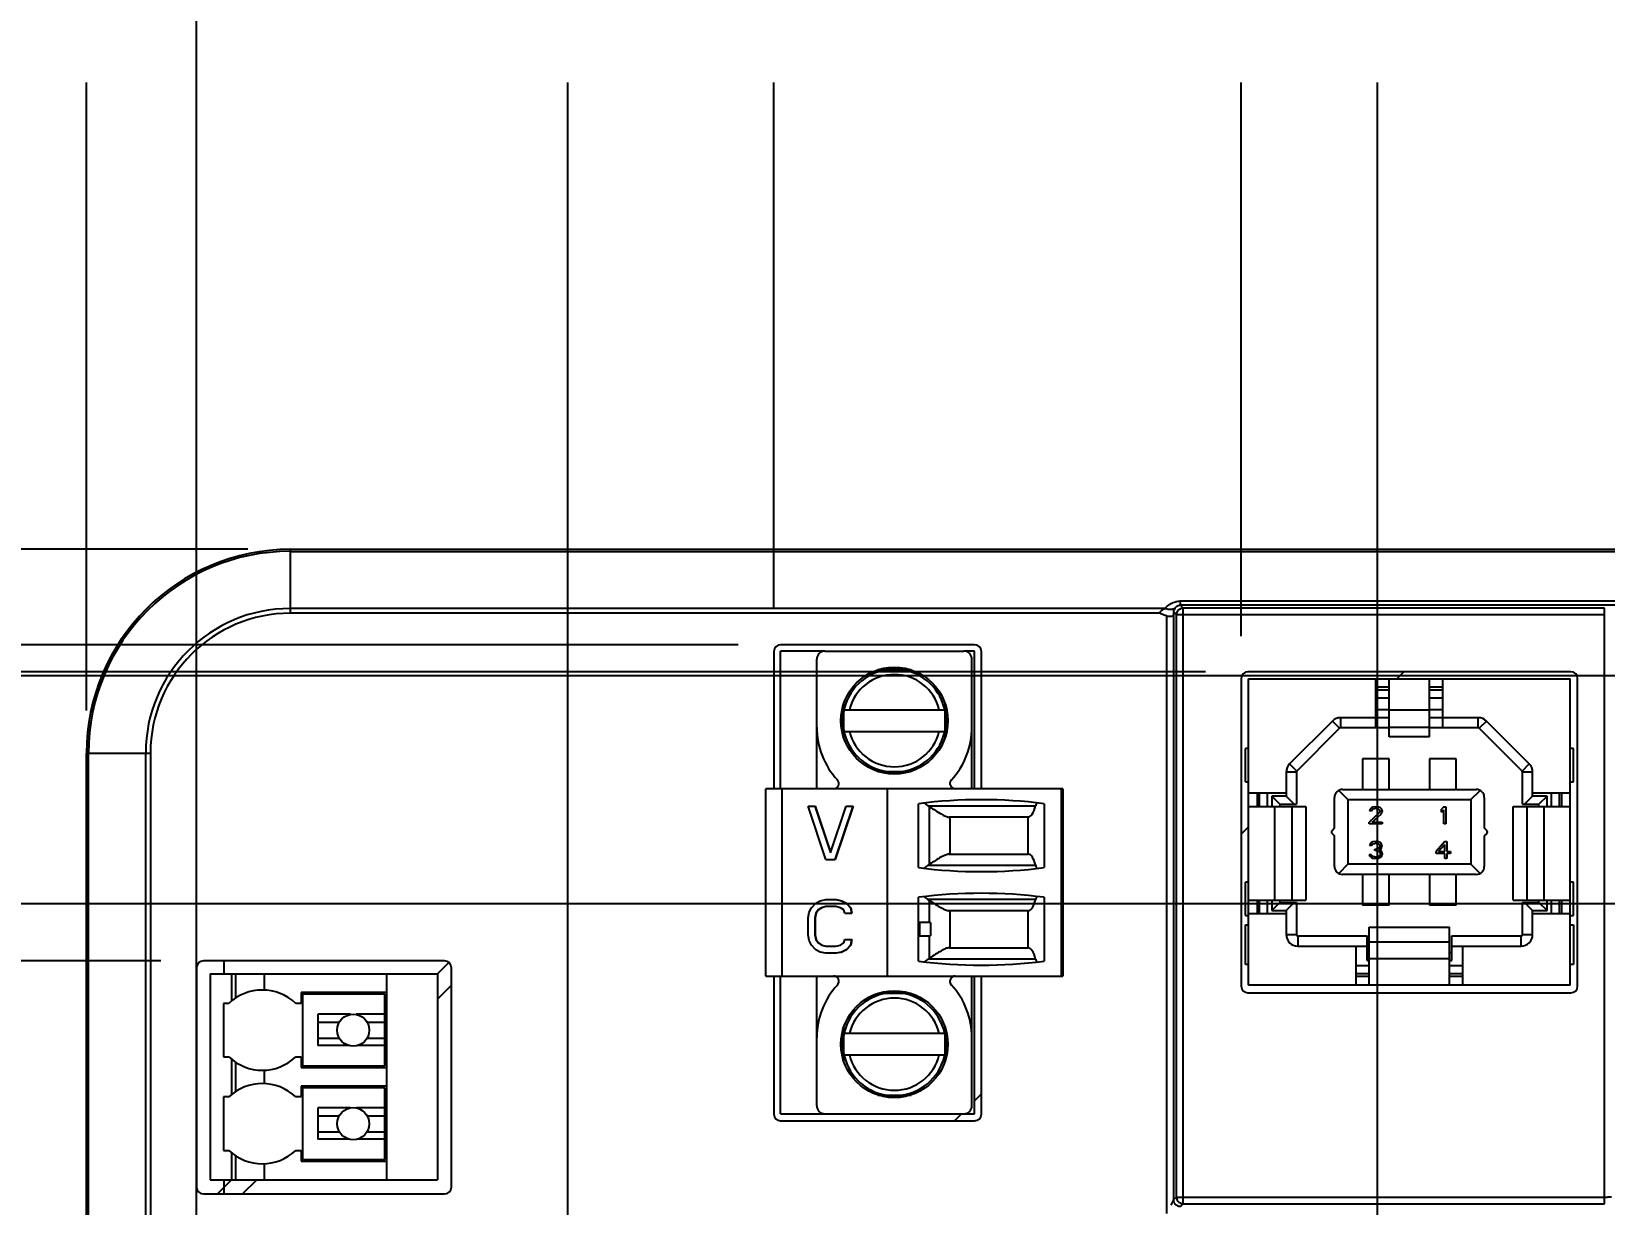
# Model space of a CAD drawing. Header units: inches. Extents: x 0 to 34, y 0 to 22.
# Drawn here: x 6.901 to 9.216, y 15.756 to 17.483 of the extents above; entities that cross this region are included whole.
import ezdxf

# ---------------------------------------------------------------- set-up
doc = ezdxf.new("R2010")
doc.units = ezdxf.units.IN
doc.header["$LTSCALE"] = 1.87
doc.header["$MEASUREMENT"] = 0
doc.layers.get('0').update_dxf_attribs({"linetype": 'CONTINUOUS'})
for name, color, linetype in [('02___PRT_ALL_AXES', 7, 'CONTINUOUS'), ('COSMETIC', 7, 'CONTINUOUS'), ('DIMENSIONS', 7, 'CONTINUOUS')]:
    doc.layers.add(name, color=color, linetype=linetype)
doc.styles.get("Standard").update_dxf_attribs({"font": 'txt', "width": 0.8})
doc.dimstyles.new('DIMSTYLE_2', dxfattribs={"dimtxt": 0.125, "dimasz": 0.18, "dimexe": 0.18, "dimexo": 0.0625, "dimgap": 0.09, "dimtad": 0, "dimtih": 1, "dimtoh": 1, "dimdec": 3, "dimzin": 4, "dimdsep": 46, "dimtxsty": 'STANDARD', "dimblk": '_FILLED', "dimblk1": '_FILLED', "dimblk2": '_FILLED', "dimcen": 0.09, "dimadec": 0, "dimazin": 0, "dimtp": 0.001, "dimtm": 0.001, "dimtfac": 1, "dimtdec": 3, "dimtofl": 0, "dimtmove": 0, "dimatfit": 3, "dimldrblk": '_FILLED', "dimfxl": 1, "dimtolj": 1, "dimtzin": 4, "dimarcsym": 0})

# ---------------------------------------------------------------- blocks, each defined once
blk = doc.blocks.new('*D9')
at = {"layer": 'DIMENSIONS', "color": 2, "linetype": 'CONTINUOUS'}
for p, q in [((6.7278, 16.1147), (6.4725, 15.8043)), ((7.0912, 16.1147), (6.7278, 16.1147)), ((6.4725, 15.8043), (6.2876, 15.8043))]:
    blk.add_line(p, q, dxfattribs=at)
blk = doc.blocks.new('_FILLED')
at = {"color": 0, "linetype": 'BYBLOCK'}
blk.add_solid([(0, 0), (-1, 0.174), (-1, -0.174)], dxfattribs=at)
blk = doc.blocks.new('*D10')
at = {"layer": 'DIMENSIONS', "color": 2, "linetype": 'CONTINUOUS'}
blk.add_line((7.2191, 16.7207), (6.2876, 16.7207), dxfattribs=at)
blk = doc.blocks.new('*D11')
at = {"layer": 'DIMENSIONS', "color": 2, "linetype": 'CONTINUOUS'}
blk.add_line((7.0912, 15.619), (6.2876, 15.619), dxfattribs=at)
blk = doc.blocks.new('*D12')
at = {"layer": 'DIMENSIONS', "color": 2, "linetype": 'CONTINUOUS'}
blk.add_line((7.0912, 15.17), (6.2876, 15.17), dxfattribs=at)
blk = doc.blocks.new('*D13')
at = {"layer": 'DIMENSIONS', "color": 2, "linetype": 'CONTINUOUS'}
blk.add_line((7.0912, 14.722), (6.2876, 14.722), dxfattribs=at)
blk = doc.blocks.new('*D14')
at = {"layer": 'DIMENSIONS', "color": 2, "linetype": 'CONTINUOUS'}
blk.add_line((7.6277, 11.4844), (6.2876, 11.4844), dxfattribs=at)
blk = doc.blocks.new('*D15')
at = {"layer": 'DIMENSIONS', "color": 2, "linetype": 'CONTINUOUS'}
blk.add_line((11.1829, 11.5852), (13.4526, 11.5852), dxfattribs=at)
blk = doc.blocks.new('*D16')
at = {"layer": 'DIMENSIONS', "color": 2, "linetype": 'CONTINUOUS'}
blk.add_line((8.7861, 12.9552), (6.2876, 12.9552), dxfattribs=at)
blk = doc.blocks.new('*D18')
at = {"layer": 'DIMENSIONS', "color": 2, "linetype": 'CONTINUOUS'}
blk.add_line((7.9407, 16.5803), (6.2876, 16.5803), dxfattribs=at)
blk = doc.blocks.new('*D19')
at = {"layer": 'DIMENSIONS', "color": 2, "linetype": 'CONTINUOUS'}
for p, q in [((6.7219, 16.5405), (6.4725, 16.4388)), ((8.6285, 16.5405), (6.7219, 16.5405)), ((6.4725, 16.4388), (6.2876, 16.4388))]:
    blk.add_line(p, q, dxfattribs=at)
blk = doc.blocks.new('*D20')
at = {"layer": 'DIMENSIONS', "color": 2, "linetype": 'CONTINUOUS'}
for p, q in [((6.7249, 16.5346), (6.4681, 16.2617)), ((9.6121, 16.5346), (6.7249, 16.5346)), ((6.4681, 16.2617), (6.2876, 16.2617))]:
    blk.add_line(p, q, dxfattribs=at)
blk = doc.blocks.new('*D21')
at = {"layer": 'DIMENSIONS', "color": 2, "linetype": 'CONTINUOUS'}
for p, q in [((6.7249, 16.199), (6.4711, 16.0109)), ((9.6121, 16.199), (6.7249, 16.199)), ((6.4711, 16.0109), (6.2876, 16.0109))]:
    blk.add_line(p, q, dxfattribs=at)
blk = doc.blocks.new('*D24')
at = {"layer": 'DIMENSIONS', "color": 2, "linetype": 'CONTINUOUS'}
blk.add_line((6.9816, 16.4832), (6.9816, 17.4082), dxfattribs=at)
blk = doc.blocks.new('*D25')
at = {"layer": 'DIMENSIONS', "color": 2, "linetype": 'CONTINUOUS'}
blk.add_line((7.1437, 14.7745), (7.1437, 18.1582), dxfattribs=at)
blk = doc.blocks.new('*D26')
at = {"layer": 'DIMENSIONS', "color": 2, "linetype": 'CONTINUOUS'}
blk.add_line((7.6902, 11.5469), (7.6902, 17.4082), dxfattribs=at)
blk = doc.blocks.new('*D30')
at = {"layer": 'DIMENSIONS', "color": 2, "linetype": 'CONTINUOUS'}
blk.add_line((12.2338, 14.8187), (12.2338, 17.4082), dxfattribs=at)
blk = doc.blocks.new('*D31')
at = {"layer": 'DIMENSIONS', "color": 2, "linetype": 'CONTINUOUS'}
blk.add_line((11.3885, 16.6326), (11.3885, 17.4082), dxfattribs=at)
blk = doc.blocks.new('*D32')
at = {"layer": 'DIMENSIONS', "color": 2, "linetype": 'CONTINUOUS'}
blk.add_line((10.3785, 16.5927), (10.3785, 17.4082), dxfattribs=at)
blk = doc.blocks.new('*D33')
at = {"layer": 'DIMENSIONS', "color": 2, "linetype": 'CONTINUOUS'}
blk.add_line((9.6549, 16.5773), (9.6549, 17.4082), dxfattribs=at)
blk = doc.blocks.new('*D34')
at = {"layer": 'DIMENSIONS', "color": 2, "linetype": 'CONTINUOUS'}
blk.add_line((8.681, 16.593), (8.681, 17.4082), dxfattribs=at)
blk = doc.blocks.new('*D35')
at = {"layer": 'DIMENSIONS', "color": 2, "linetype": 'CONTINUOUS'}
blk.add_line((7.9932, 16.6328), (7.9932, 17.4082), dxfattribs=at)
blk = doc.blocks.new('*D36')
at = {"layer": 'DIMENSIONS', "color": 2, "linetype": 'CONTINUOUS'}
blk.add_line((8.8816, 15.5501), (8.8816, 17.4082), dxfattribs=at)
blk = doc.blocks.new('*D37')
at = {"layer": 'DIMENSIONS', "color": 2, "linetype": 'CONTINUOUS'}
blk.add_line((10.8356, 15.5501), (10.8356, 17.4082), dxfattribs=at)
blk = doc.blocks.new('*D38')
at = {"layer": 'DIMENSIONS', "color": 2, "linetype": 'CONTINUOUS'}
for p, q in [((6.7254, 15.4876), (6.4732, 15.4223)), ((8.8191, 15.4876), (6.7254, 15.4876)), ((6.4732, 15.4223), (6.2876, 15.4223))]:
    blk.add_line(p, q, dxfattribs=at)

msp = doc.modelspace()

# ---------------------------------------------------------------- linework, layer by layer
at = {"color": 7, "linetype": 'CONTINUOUS'}
for p, q in [((7.2816, 16.6265), (7.2816, 16.7207)), ((7.2816, 16.7207), (12.4356, 16.7207)), ((7.2816, 16.7177), (12.4356, 16.7177)), ((8.5688, 16.6336), (7.2816, 16.6336)), ((8.5618, 16.6265), (7.2816, 16.6265)), ((8.5816, 16.6236), (8.5816, 15.763)), ((8.5857, 16.6242), (8.5818, 16.6281)), ((8.5857, 15.7671), (8.5857, 16.6242)), ((9.2158, 16.6242), (8.5857, 16.6242)), ((11.1263, 16.6443), (8.5906, 16.6443)), ((8.5915, 16.6412), (8.5911, 16.6443)), ((8.5914, 16.6385), (8.5915, 16.6412)), ((8.5957, 16.6342), (8.5915, 16.6385)), ((11.1263, 16.6385), (8.5915, 16.6385)), ((8.5931, 16.6339), (8.5957, 16.6342)), ((8.5957, 15.7571), (8.5957, 16.6342)), ((9.2158, 16.6342), (8.5957, 16.6342)), ((9.2158, 15.7571), (9.2158, 16.6342)), ((8.5716, 15.743), (8.5716, 16.6226)), ((8.2887, 16.5803), (8.0032, 16.5803)), ((7.9932, 16.5703), (7.9932, 16.3681)), ((8.0564, 16.3681), (8.0564, 16.559)), ((8.0682, 16.5708), (8.2729, 16.5708)), ((8.2847, 16.3681), (8.2847, 16.559)), ((8.2987, 16.3681), (8.2987, 16.5703)), ((8.1951, 16.5433), (8.146, 16.5433)), ((8.1537, 16.5452), (8.1874, 16.5452)), ((8.681, 16.5305), (8.681, 16.0777)), ((9.1662, 16.5405), (8.691, 16.5405)), ((9.1762, 16.0777), (9.1762, 16.5305)), ((8.6918, 16.0791), (8.6918, 16.5301)), ((8.6918, 16.5301), (9.1653, 16.5301)), ((8.8793, 16.4578), (8.8793, 16.5301)), ((8.899, 16.5176), (8.8793, 16.5176)), ((8.8793, 16.5137), (8.899, 16.5137)), ((8.899, 16.4448), (8.899, 16.5301)), ((8.9581, 16.4448), (8.9581, 16.5301)), ((8.9778, 16.5176), (8.9581, 16.5176)), ((8.9581, 16.5137), (8.9778, 16.5137)), ((8.9778, 16.4578), (8.9778, 16.5301)), ((9.1653, 16.0791), (9.1653, 16.5301)), ((8.0938, 16.4516), (8.0938, 16.4853)), ((8.0958, 16.493), (8.0958, 16.4439)), ((8.0964, 16.4842), (8.2447, 16.4842)), ((8.2454, 16.4439), (8.2454, 16.493)), ((8.2473, 16.4853), (8.2473, 16.4516)), ((8.8793, 16.5019), (8.899, 16.5019)), ((8.899, 16.4846), (8.8793, 16.4846)), ((8.899, 16.4842), (8.9581, 16.4842)), ((8.9581, 16.5019), (8.9778, 16.5019)), ((8.9778, 16.4846), (8.9581, 16.4846)), ((8.8152, 16.4678), (8.7522, 16.4048)), ((8.8258, 16.4572), (8.8152, 16.4678)), ((8.8272, 16.4727), (8.8272, 16.4578)), ((8.899, 16.4727), (8.8272, 16.4727)), ((9.0299, 16.4727), (8.9581, 16.4727)), ((9.0299, 16.4578), (9.0299, 16.4727)), ((9.0419, 16.4678), (9.0313, 16.4572)), ((9.1049, 16.4048), (9.0419, 16.4678)), ((8.0964, 16.4527), (8.2447, 16.4527)), ((8.8258, 16.4572), (8.7628, 16.3942)), ((8.899, 16.4578), (8.8272, 16.4578)), ((8.899, 16.4591), (8.9581, 16.4591)), ((8.9581, 16.4448), (8.899, 16.4448)), ((9.0299, 16.4578), (8.9581, 16.4578)), ((9.0943, 16.3942), (9.0313, 16.4572)), ((6.9816, 11.3837), (6.9816, 16.4207)), ((6.9816, 16.4207), (7.0757, 16.4207)), ((6.9845, 11.3837), (6.9845, 16.4207)), ((7.0686, 16.4207), (7.0686, 11.3837)), ((7.0757, 16.4207), (7.0757, 11.3837)), ((8.6872, 16.3785), (8.6872, 16.4277)), ((8.6918, 16.4277), (8.6872, 16.4277)), ((9.1699, 16.4277), (9.1653, 16.4277)), ((9.1699, 16.3785), (9.1699, 16.4277)), ((8.146, 16.3937), (8.1951, 16.3937)), ((8.1874, 16.3917), (8.1537, 16.3917)), ((8.7473, 16.3928), (8.7473, 16.3572)), ((8.7622, 16.3928), (8.7473, 16.3928)), ((8.7522, 16.4048), (8.7628, 16.3942)), ((8.7622, 16.3928), (8.7622, 16.3454)), ((8.8597, 16.4123), (8.8597, 16.3672)), ((8.899, 16.4123), (8.8597, 16.4123)), ((8.899, 16.3672), (8.899, 16.4123)), ((8.9581, 16.4123), (8.9581, 16.3672)), ((8.9975, 16.4123), (8.9581, 16.4123)), ((8.9975, 16.3672), (8.9975, 16.4123)), ((9.0943, 16.3942), (9.1049, 16.4048)), ((9.0949, 16.3454), (9.0949, 16.3928)), ((9.1099, 16.3928), (9.0949, 16.3928)), ((9.1099, 16.3572), (9.1099, 16.3928)), ((8.6872, 16.3785), (8.6918, 16.3785)), ((9.1653, 16.3785), (9.1699, 16.3785)), ((7.9816, 16.0925), (7.9816, 16.3681)), ((8.4186, 16.3681), (7.9816, 16.3681)), ((8.0052, 16.0925), (8.0052, 16.3681)), ((8.1607, 16.0925), (8.1607, 16.3681)), ((8.206, 16.2521), (8.206, 16.3462)), ((8.2203, 16.3432), (8.2155, 16.347)), ((8.391, 16.3462), (8.391, 16.2521)), ((8.4166, 16.0925), (8.4166, 16.3681)), ((8.4186, 16.3681), (8.4186, 16.0925)), ((8.7473, 16.3617), (8.6918, 16.3617)), ((8.7043, 16.3617), (8.7043, 16.342)), ((8.7081, 16.342), (8.7081, 16.3617)), ((8.7199, 16.342), (8.7199, 16.3617)), ((8.726, 16.3572), (8.726, 16.342)), ((8.726, 16.3572), (8.7378, 16.3454)), ((8.7473, 16.3572), (8.726, 16.3572)), ((8.7378, 16.3454), (8.7378, 16.342)), ((8.7378, 16.3454), (8.7622, 16.3454)), ((8.7473, 16.3572), (8.7591, 16.3454)), ((8.8183, 16.3105), (8.8183, 16.3554)), ((8.8245, 16.3658), (8.838, 16.3523)), ((8.8301, 16.3672), (9.027, 16.3672)), ((8.838, 16.3523), (8.838, 16.257)), ((8.838, 16.3523), (9.0191, 16.3523)), ((9.0191, 16.3523), (9.0326, 16.3658)), ((9.0191, 16.3523), (9.0191, 16.257)), ((9.0388, 16.3554), (9.0388, 16.3105)), ((9.0949, 16.3454), (9.1193, 16.3454)), ((9.1099, 16.3572), (9.098, 16.3454)), ((9.1653, 16.3617), (9.1099, 16.3617)), ((9.1311, 16.3572), (9.1099, 16.3572)), ((9.1311, 16.3572), (9.1193, 16.3454)), ((9.1193, 16.342), (9.1193, 16.3454)), ((9.1311, 16.342), (9.1311, 16.3572)), ((9.1372, 16.3617), (9.1372, 16.342)), ((9.149, 16.3617), (9.149, 16.342)), ((9.1528, 16.342), (9.1528, 16.3617)), ((8.0698, 16.2639), (8.0436, 16.3427)), ((8.0436, 16.3427), (8.054, 16.3427)), ((8.0534, 16.3427), (8.0764, 16.274)), ((8.054, 16.3427), (8.0767, 16.2748)), ((8.0764, 16.274), (8.0994, 16.3427)), ((8.1092, 16.3427), (8.083, 16.2639)), ((8.1098, 16.3427), (8.0835, 16.2639)), ((8.0994, 16.3427), (8.1098, 16.3427)), ((8.2203, 16.3432), (8.3785, 16.3432)), ((8.2223, 16.2571), (8.2223, 16.3418)), ((8.3675, 16.3265), (8.2511, 16.3265)), ((8.2521, 16.3265), (8.2521, 16.2718)), ((8.3674, 16.2718), (8.3674, 16.3265)), ((8.6918, 16.342), (8.776, 16.342)), ((8.7306, 16.2042), (8.7306, 16.342)), ((8.7557, 16.342), (8.7557, 16.2042)), ((8.776, 16.342), (8.776, 16.2042)), ((8.8842, 16.3325), (8.8695, 16.3191)), ((8.8706, 16.3379), (8.87, 16.3357)), ((8.8727, 16.3357), (8.87, 16.3357)), ((8.8727, 16.34), (8.8706, 16.3379)), ((8.8748, 16.3411), (8.8727, 16.34)), ((8.8727, 16.3357), (8.8737, 16.3374)), ((8.8737, 16.3374), (8.8753, 16.3384)), ((8.8737, 16.3191), (8.8868, 16.3309)), ((8.8784, 16.3416), (8.8748, 16.3411)), ((8.8753, 16.3384), (8.8779, 16.339)), ((8.88, 16.339), (8.8779, 16.339)), ((8.8784, 16.3416), (8.8805, 16.3416)), ((8.88, 16.339), (8.8826, 16.3384)), ((8.8837, 16.3411), (8.8805, 16.3416)), ((8.8826, 16.3384), (8.8842, 16.3374)), ((8.8858, 16.34), (8.8837, 16.3411)), ((8.8842, 16.3374), (8.8853, 16.3357)), ((8.8853, 16.3347), (8.8842, 16.3325)), ((8.8853, 16.3347), (8.8853, 16.3357)), ((8.8879, 16.3379), (8.8858, 16.34)), ((8.8868, 16.3309), (8.8879, 16.3325)), ((8.8884, 16.3357), (8.8879, 16.3379)), ((8.8879, 16.3325), (8.8884, 16.3347)), ((8.8884, 16.3357), (8.8884, 16.3347)), ((8.979, 16.3416), (8.9758, 16.3379)), ((8.9758, 16.3336), (8.9758, 16.3379)), ((8.9758, 16.3336), (8.979, 16.3374)), ((8.979, 16.3416), (8.9821, 16.3416)), ((8.979, 16.3164), (8.979, 16.3374)), ((8.9821, 16.3416), (8.9821, 16.3164)), ((9.0811, 16.2042), (9.0811, 16.342)), ((9.0811, 16.342), (9.1653, 16.342)), ((9.1014, 16.342), (9.1014, 16.2042)), ((9.1265, 16.342), (9.1265, 16.2042)), ((8.8147, 16.3069), (8.8183, 16.3105)), ((8.8147, 16.3024), (8.8183, 16.2988)), ((8.8183, 16.2538), (8.8183, 16.2988)), ((8.8695, 16.3164), (8.8695, 16.3191)), ((8.8884, 16.3164), (8.8695, 16.3164)), ((8.8737, 16.3191), (8.8884, 16.3191)), ((8.8884, 16.3191), (8.8884, 16.3164)), ((8.9821, 16.3164), (8.979, 16.3164)), ((9.0424, 16.3069), (9.0388, 16.3105)), ((9.0424, 16.3024), (9.0388, 16.2988)), ((9.0388, 16.2988), (9.0388, 16.2538)), ((8.8706, 16.2867), (8.87, 16.2846)), ((8.8727, 16.2846), (8.87, 16.2846)), ((8.8727, 16.2889), (8.8706, 16.2867)), ((8.8748, 16.2899), (8.8727, 16.2889)), ((8.8727, 16.2846), (8.8737, 16.2862)), ((8.8737, 16.2862), (8.8753, 16.2872)), ((8.8784, 16.2905), (8.8748, 16.2899)), ((8.8753, 16.2872), (8.8779, 16.2878)), ((8.88, 16.2878), (8.8779, 16.2878)), ((8.8779, 16.2771), (8.8779, 16.2792)), ((8.8779, 16.2792), (8.88, 16.2792)), ((8.88, 16.2771), (8.8779, 16.2771)), ((8.8784, 16.2905), (8.8795, 16.2905)), ((8.8832, 16.2899), (8.8795, 16.2905)), ((8.88, 16.2878), (8.8826, 16.2872)), ((8.8832, 16.2803), (8.88, 16.2792)), ((8.88, 16.2771), (8.8832, 16.2765)), ((8.8826, 16.2872), (8.8842, 16.2862)), ((8.8853, 16.2889), (8.8832, 16.2899)), ((8.8842, 16.2813), (8.8832, 16.2803)), ((8.8832, 16.2765), (8.8847, 16.2754)), ((8.8842, 16.2862), (8.8853, 16.2846)), ((8.8853, 16.2835), (8.8842, 16.2813)), ((8.8842, 16.2781), (8.8863, 16.2797)), ((8.8868, 16.2771), (8.8842, 16.2781)), ((8.8874, 16.2867), (8.8853, 16.2889)), ((8.8853, 16.2835), (8.8853, 16.2846)), ((8.8863, 16.2797), (8.8874, 16.2813)), ((8.8879, 16.2754), (8.8868, 16.2771)), ((8.8879, 16.2846), (8.8874, 16.2867)), ((8.8874, 16.2813), (8.8879, 16.2835)), ((8.8879, 16.2846), (8.8879, 16.2835)), ((8.9805, 16.2905), (8.9679, 16.276)), ((8.9679, 16.2728), (8.9679, 16.276)), ((8.9716, 16.276), (8.9805, 16.2862)), ((8.9716, 16.276), (8.9805, 16.276)), ((8.9805, 16.2905), (8.9837, 16.2905)), ((8.9805, 16.276), (8.9805, 16.2862)), ((8.9837, 16.2905), (8.9837, 16.276)), ((8.9837, 16.276), (8.9889, 16.276)), ((8.9889, 16.276), (8.9889, 16.2728)), ((8.0698, 16.2639), (8.0835, 16.2639)), ((8.215, 16.2513), (8.2196, 16.2551)), ((8.3787, 16.2551), (8.2196, 16.2551)), ((8.2509, 16.2718), (8.3677, 16.2718)), ((8.838, 16.257), (8.8245, 16.2435)), ((9.0191, 16.257), (8.838, 16.257)), ((8.8695, 16.2712), (8.87, 16.2696)), ((8.8695, 16.2712), (8.8721, 16.2712)), ((8.87, 16.2696), (8.8711, 16.2679)), ((8.8711, 16.2679), (8.8727, 16.2669)), ((8.8727, 16.2701), (8.8721, 16.2712)), ((8.8737, 16.269), (8.8727, 16.2701)), ((8.8727, 16.2669), (8.8748, 16.2658)), ((8.8748, 16.2685), (8.8737, 16.269)), ((8.8774, 16.2679), (8.8748, 16.2685)), ((8.8748, 16.2658), (8.8769, 16.2653)), ((8.8811, 16.2653), (8.8769, 16.2653)), ((8.8774, 16.2679), (8.8805, 16.2679)), ((8.8832, 16.2685), (8.8805, 16.2679)), ((8.8811, 16.2653), (8.8832, 16.2658)), ((8.8842, 16.269), (8.8832, 16.2685)), ((8.8832, 16.2658), (8.8853, 16.2669)), ((8.8853, 16.2701), (8.8842, 16.269)), ((8.8847, 16.2754), (8.8858, 16.2733)), ((8.8858, 16.2712), (8.8853, 16.2701)), ((8.8853, 16.2669), (8.8868, 16.2679)), ((8.8858, 16.2712), (8.8858, 16.2733)), ((8.8868, 16.2679), (8.8879, 16.2696)), ((8.8884, 16.2733), (8.8879, 16.2754)), ((8.8879, 16.2696), (8.8884, 16.2712)), ((8.8884, 16.2733), (8.8884, 16.2712)), ((8.9805, 16.2728), (8.9679, 16.2728)), ((8.9805, 16.2653), (8.9805, 16.2728)), ((8.9837, 16.2653), (8.9805, 16.2653)), ((8.9837, 16.2728), (8.9837, 16.2653)), ((8.9889, 16.2728), (8.9837, 16.2728)), ((9.0326, 16.2435), (9.0191, 16.257)), ((8.6872, 16.1816), (8.6872, 16.2308)), ((8.6918, 16.2308), (8.6872, 16.2308)), ((9.027, 16.242), (8.8301, 16.242)), ((8.8597, 16.242), (8.8597, 16.197)), ((8.899, 16.197), (8.899, 16.242)), ((8.9581, 16.242), (8.9581, 16.197)), ((8.9975, 16.197), (8.9975, 16.242)), ((9.1699, 16.2308), (9.1653, 16.2308)), ((9.1699, 16.1816), (9.1699, 16.2308)), ((8.206, 16.1143), (8.206, 16.2084)), ((8.2196, 16.2054), (8.215, 16.2092)), ((8.391, 16.2084), (8.391, 16.1143)), ((8.0436, 16.1781), (8.0452, 16.1864)), ((8.0452, 16.1864), (8.0485, 16.1931)), ((8.0485, 16.1931), (8.0551, 16.1999)), ((8.0551, 16.1848), (8.0534, 16.1781)), ((8.0556, 16.1848), (8.054, 16.1781)), ((8.0551, 16.1999), (8.0616, 16.2032)), ((8.0584, 16.1898), (8.0551, 16.1848)), ((8.0551, 16.1848), (8.0556, 16.1848)), ((8.0589, 16.1898), (8.0556, 16.1848)), ((8.0633, 16.1931), (8.0584, 16.1898)), ((8.0584, 16.1898), (8.0589, 16.1898)), ((8.0639, 16.1931), (8.0589, 16.1898)), ((8.0616, 16.2032), (8.0698, 16.2049)), ((8.0698, 16.1948), (8.0633, 16.1931)), ((8.0704, 16.1948), (8.0639, 16.1931)), ((8.0698, 16.2049), (8.0846, 16.2049)), ((8.0846, 16.1948), (8.0698, 16.1948)), ((8.0846, 16.2049), (8.0928, 16.2032)), ((8.0912, 16.1931), (8.0846, 16.1948)), ((8.0852, 16.2049), (8.0934, 16.2032)), ((8.0961, 16.1898), (8.0912, 16.1931)), ((8.0928, 16.2032), (8.0994, 16.1999)), ((8.0928, 16.2032), (8.0934, 16.2032)), ((8.0934, 16.2032), (8.0999, 16.1999)), ((8.0977, 16.1848), (8.0961, 16.1898)), ((8.0977, 16.1848), (8.1081, 16.1848)), ((8.0994, 16.1999), (8.1059, 16.1931)), ((8.0994, 16.1999), (8.0999, 16.1999)), ((8.0999, 16.1999), (8.1065, 16.1931)), ((8.1059, 16.1931), (8.1076, 16.1848)), ((8.1059, 16.1931), (8.1065, 16.1931)), ((8.1065, 16.1931), (8.1081, 16.1848)), ((8.2196, 16.2054), (8.3787, 16.2054)), ((8.2223, 16.1712), (8.2223, 16.2035)), ((8.3677, 16.1887), (8.2509, 16.1887)), ((8.2521, 16.1887), (8.2521, 16.134)), ((8.3674, 16.134), (8.3674, 16.1887)), ((8.6918, 16.2042), (8.776, 16.2042)), ((8.6918, 16.1846), (8.7473, 16.1846)), ((8.7043, 16.2042), (8.7043, 16.1846)), ((8.7081, 16.1846), (8.7081, 16.2042)), ((8.7199, 16.1846), (8.7199, 16.2042)), ((8.726, 16.2042), (8.726, 16.1891)), ((8.726, 16.1891), (8.7378, 16.2009)), ((8.726, 16.1891), (8.7473, 16.1891)), ((8.7378, 16.2042), (8.7378, 16.2009)), ((8.7378, 16.2009), (8.7622, 16.2009)), ((8.7473, 16.1891), (8.7591, 16.2009)), ((8.7473, 16.1891), (8.7473, 16.1535)), ((8.7622, 16.2009), (8.7622, 16.1535)), ((8.899, 16.197), (8.8597, 16.197)), ((8.9975, 16.197), (8.9581, 16.197)), ((9.0811, 16.2042), (9.1653, 16.2042)), ((9.0949, 16.1535), (9.0949, 16.2009)), ((9.0949, 16.2009), (9.1193, 16.2009)), ((9.1099, 16.1891), (9.098, 16.2009)), ((9.1099, 16.1535), (9.1099, 16.1891)), ((9.1099, 16.1891), (9.1311, 16.1891)), ((9.1099, 16.1846), (9.1653, 16.1846)), ((9.1193, 16.2009), (9.1193, 16.2042)), ((9.1311, 16.1891), (9.1193, 16.2009)), ((9.1311, 16.1891), (9.1311, 16.2042)), ((9.1372, 16.2042), (9.1372, 16.1846)), ((9.149, 16.2042), (9.149, 16.1846)), ((9.1528, 16.1846), (9.1528, 16.2042)), ((8.0436, 16.1529), (8.0436, 16.1781)), ((8.0534, 16.1781), (8.0534, 16.1529)), ((8.0534, 16.1781), (8.054, 16.1781)), ((8.054, 16.1781), (8.054, 16.1529)), ((8.2061, 16.1515), (8.2061, 16.1712)), ((8.2237, 16.1712), (8.2061, 16.1712)), ((8.208, 16.1515), (8.208, 16.1712)), ((8.2237, 16.1712), (8.2237, 16.1515)), ((8.6872, 16.1816), (8.6918, 16.1816)), ((8.6872, 16.1094), (8.6872, 16.168)), ((8.6872, 16.168), (8.6918, 16.168)), ((8.8695, 16.0791), (8.8695, 16.1645)), ((8.8695, 16.1645), (8.9876, 16.1645)), ((8.9876, 16.0791), (8.9876, 16.1645)), ((9.1653, 16.1816), (9.1699, 16.1816)), ((9.1653, 16.168), (9.1699, 16.168)), ((9.1699, 16.168), (9.1699, 16.1094)), ((8.0452, 16.1446), (8.0436, 16.1529)), ((8.0485, 16.1379), (8.0452, 16.1446)), ((8.0551, 16.1312), (8.0485, 16.1379)), ((8.0534, 16.1529), (8.0551, 16.1462)), ((8.0534, 16.1529), (8.054, 16.1529)), ((8.054, 16.1529), (8.0556, 16.1462)), ((8.0551, 16.1462), (8.0584, 16.1412)), ((8.0551, 16.1462), (8.0556, 16.1462)), ((8.0556, 16.1462), (8.0589, 16.1412)), ((8.0584, 16.1412), (8.0633, 16.1379)), ((8.0584, 16.1412), (8.0589, 16.1412)), ((8.0589, 16.1412), (8.0639, 16.1379)), ((8.0633, 16.1379), (8.0698, 16.1362)), ((8.0633, 16.1379), (8.0639, 16.1379)), ((8.0639, 16.1379), (8.0704, 16.1362)), ((8.0846, 16.1362), (8.0912, 16.1379)), ((8.0912, 16.1379), (8.0961, 16.1412)), ((8.0961, 16.1412), (8.0977, 16.1462)), ((8.0977, 16.1462), (8.1081, 16.1462)), ((8.1059, 16.1379), (8.0994, 16.1312)), ((8.1065, 16.1379), (8.0999, 16.1312)), ((8.1076, 16.1462), (8.1059, 16.1379)), ((8.1059, 16.1379), (8.1065, 16.1379)), ((8.1081, 16.1462), (8.1065, 16.1379)), ((8.2061, 16.1515), (8.2237, 16.1515)), ((8.2223, 16.1187), (8.2223, 16.1515)), ((8.7473, 16.1535), (8.7622, 16.1535)), ((8.7642, 16.1515), (8.7642, 16.1365)), ((8.7642, 16.1515), (8.8662, 16.1515)), ((8.8662, 16.1153), (8.8662, 16.1515)), ((8.8695, 16.1428), (8.9876, 16.1428)), ((8.991, 16.1153), (8.991, 16.1515)), ((8.991, 16.1515), (9.0929, 16.1515)), ((9.0929, 16.1365), (9.0929, 16.1515)), ((9.0949, 16.1535), (9.1099, 16.1535)), ((7.5087, 16.1147), (7.1537, 16.1147)), ((8.0616, 16.1278), (8.0551, 16.1312)), ((8.0698, 16.1261), (8.0616, 16.1278)), ((8.0698, 16.1362), (8.0846, 16.1362)), ((8.0846, 16.1261), (8.0698, 16.1261)), ((8.0928, 16.1278), (8.0846, 16.1261)), ((8.0934, 16.1278), (8.0852, 16.1261)), ((8.0994, 16.1312), (8.0928, 16.1278)), ((8.0928, 16.1278), (8.0934, 16.1278)), ((8.0999, 16.1312), (8.0934, 16.1278)), ((8.0994, 16.1312), (8.0999, 16.1312)), ((8.2155, 16.1135), (8.2203, 16.1173)), ((8.3785, 16.1173), (8.2203, 16.1173)), ((8.2511, 16.134), (8.3675, 16.134)), ((8.7642, 16.1365), (8.8662, 16.1365)), ((8.8498, 16.1365), (8.8498, 16.0791)), ((8.8662, 16.1271), (8.8695, 16.1271)), ((8.8662, 16.1153), (8.8695, 16.1153)), ((8.9876, 16.1177), (8.8695, 16.1177)), ((8.9876, 16.1271), (8.991, 16.1271)), ((8.9876, 16.1153), (8.991, 16.1153)), ((8.991, 16.1365), (9.0929, 16.1365)), ((9.0073, 16.0791), (9.0073, 16.1365)), ((7.1437, 16.1047), (7.1437, 15.7817)), ((7.1636, 16.0955), (7.1636, 15.7924)), ((7.1636, 16.0955), (7.4982, 16.0955)), ((7.1951, 16.0955), (7.1951, 16.0557)), ((7.2009, 16.0955), (7.2009, 16.0601)), ((7.243, 16.0955), (7.243, 16.0719)), ((7.4234, 15.7924), (7.4234, 16.0955)), ((7.4982, 16.0955), (7.4982, 15.7924)), ((7.5187, 15.7817), (7.5187, 16.1047)), ((7.9816, 16.0925), (8.4186, 16.0925)), ((7.9932, 16.0925), (7.9932, 15.8893)), ((8.0564, 15.9015), (8.0564, 16.0925)), ((8.2847, 15.9015), (8.2847, 16.0925)), ((8.2987, 15.8893), (8.2987, 16.0925)), ((8.6918, 16.1094), (8.6872, 16.1094)), ((8.8695, 16.1074), (8.8498, 16.1074)), ((8.8695, 16.0956), (8.8498, 16.0956)), ((8.8695, 16.0916), (8.8498, 16.0916)), ((9.0073, 16.1074), (8.9876, 16.1074)), ((9.0073, 16.0956), (8.9876, 16.0956)), ((9.0073, 16.0916), (8.9876, 16.0916)), ((9.1699, 16.1094), (9.1653, 16.1094)), ((7.2974, 16.068), (7.2974, 16.0522)), ((7.4234, 16.068), (7.2974, 16.068)), ((8.1537, 16.0689), (8.1874, 16.0689)), ((8.691, 16.0677), (9.1662, 16.0677)), ((9.1653, 16.0791), (8.6918, 16.0791)), ((7.1832, 16.0522), (7.1832, 15.9735)), ((7.1911, 16.0522), (7.1832, 16.0522)), ((7.2974, 16.0522), (7.2895, 16.0522)), ((7.2994, 16.0656), (7.2994, 15.9601)), ((7.4206, 16.0656), (7.2994, 16.0656)), ((7.4206, 15.9601), (7.4206, 16.0656)), ((8.1951, 16.0669), (8.146, 16.0669)), ((7.3222, 16.0361), (7.3222, 15.99)), ((8.0938, 15.9752), (8.0938, 16.0089)), ((8.0958, 16.0167), (8.0958, 15.9675)), ((8.2447, 16.0078), (8.0964, 16.0078)), ((8.2454, 15.9675), (8.2454, 16.0167)), ((8.2473, 16.0089), (8.2473, 15.9752)), ((8.0964, 15.9763), (8.2447, 15.9763)), ((7.1832, 15.9735), (7.1911, 15.9735)), ((7.1951, 15.97), (7.1951, 15.9179)), ((7.2009, 15.9656), (7.2009, 15.9223)), ((7.243, 15.9538), (7.243, 15.9341)), ((7.2895, 15.9735), (7.2974, 15.9735)), ((7.2974, 15.9735), (7.2974, 15.9577)), ((7.2974, 15.9577), (7.4234, 15.9577)), ((7.2994, 15.9601), (7.4206, 15.9601)), ((7.2974, 15.9302), (7.2974, 15.9144)), ((7.4234, 15.9302), (7.2974, 15.9302)), ((7.1832, 15.9144), (7.1832, 15.8357)), ((7.1911, 15.9144), (7.1832, 15.9144)), ((7.2974, 15.9144), (7.2895, 15.9144)), ((7.2994, 15.9278), (7.2994, 15.8223)), ((7.4206, 15.9278), (7.2994, 15.9278)), ((7.4206, 15.8223), (7.4206, 15.9278)), ((8.146, 15.9173), (8.1951, 15.9173)), ((8.1874, 15.9153), (8.1537, 15.9153)), ((7.3222, 15.8982), (7.3222, 15.8522)), ((8.0682, 15.8897), (8.2729, 15.8897)), ((8.0032, 15.8793), (8.2887, 15.8793)), ((7.1832, 15.8357), (7.1911, 15.8357)), ((7.1951, 15.8322), (7.1951, 15.7924)), ((7.2009, 15.8278), (7.2009, 15.7924)), ((7.243, 15.816), (7.243, 15.7924)), ((7.2895, 15.8357), (7.2974, 15.8357)), ((7.2974, 15.8357), (7.2974, 15.8199)), ((7.2974, 15.8199), (7.4234, 15.8199)), ((7.2994, 15.8223), (7.4206, 15.8223)), ((7.1636, 15.7924), (7.4982, 15.7924)), ((7.1537, 15.7717), (7.5087, 15.7717)), ((8.5816, 15.763), (8.5857, 15.7671)), ((8.5857, 15.7671), (9.2158, 15.7671)), ((8.5816, 15.763), (8.5776, 15.7549)), ((8.5916, 15.753), (8.5957, 15.7571)), ((8.5931, 15.7575), (8.5957, 15.7571)), ((8.5957, 15.7571), (9.2158, 15.7571))]:
    msp.add_line(p, q, dxfattribs=at)
for centre in [(8.1706, 16.4685), (8.1706, 15.9921)]:
    msp.add_circle(centre, 0.0787, dxfattribs=at)
for centre, radius, start, end in [((7.2816, 16.4207), 0.3, 90, 180), ((7.2816, 16.4207), 0.2971, 90, 180), ((7.2816, 16.4207), 0.2129, 90, 180), ((7.2816, 16.4207), 0.2059, 90, 180), ((8.364, 16.635), 0.2179, 356.9974, 357.2218), ((8.4525, 16.6307), 0.1293, 357.2073, 358.8543), ((8.5928, 16.6281), 0.011, 148.0917, 162.1091), ((8.5928, 16.6281), 0.011, 142.7921, 148.1035), ((8.0682, 16.559), 0.0118, 90, 180), ((8.2729, 16.559), 0.0118, 0, 90), ((8.1706, 16.4685), 0.0758, 97.6757, 169.8813), ((8.1706, 16.4685), 0.0679, 13.408, 166.592), ((8.1706, 16.4685), 0.0758, 10.1172, 82.3243), ((8.8272, 16.4558), 0.017, 89.9887, 135.0103), ((9.0299, 16.4558), 0.017, 44.9897, 90.0113), ((8.1706, 16.4587), 0.1142, 180, 222.7041), ((8.1706, 16.4685), 0.0758, 190.1172, 262.3963), ((8.1706, 16.4685), 0.0679, 193.408, 346.592), ((8.1706, 16.4685), 0.0758, 277.6757, 349.8813), ((8.1706, 16.4587), 0.1142, 317.2959, 360), ((8.8272, 16.4558), 0.00202, 90, 135), ((9.0299, 16.4558), 0.00202, 45, 90), ((8.7642, 16.3928), 0.017, 134.9897, 180.0113), ((8.7642, 16.3928), 0.00202, 135, 180), ((9.0929, 16.3928), 0.00202, 0, 45), ((9.0929, 16.3928), 0.017, 359.9949, 45.0103), ((8.0809, 16.3759), 0.00787, 270, 42.7041), ((8.2602, 16.3759), 0.00787, 137.2959, 270), ((8.2985, 15.6244), 0.7277, 82.6956, 97.3044), ((8.1539, 16.2661), 0.1017, 52.7335, 53.004), ((8.8301, 16.3554), 0.0118, 90, 180), ((9.027, 16.3554), 0.0118, 0, 90), ((8.2362, 16.3631), 0.0255, 231.3824, 236.8255), ((8.8169, 16.3046), 0.00315, 135, 225), ((9.0402, 16.3046), 0.00315, 315, 45), ((8.2359, 16.2357), 0.0253, 122.445, 129.925), ((8.8301, 16.2538), 0.0118, 180, 270), ((9.027, 16.2538), 0.0118, 270, 360), ((8.2985, 16.9739), 0.7277, 262.6956, 277.3044), ((8.1533, 16.3292), 0.0994, 308.1305, 308.391), ((8.2985, 15.4866), 0.7277, 82.6956, 97.3044), ((8.1533, 16.1313), 0.0993, 51.6089, 51.8695), ((8.2359, 16.2248), 0.0253, 230.075, 237.555), ((8.7642, 16.1535), 0.017, 179.9979, 270.0042), ((8.7642, 16.1535), 0.00202, 180, 270), ((9.0929, 16.1535), 0.017, 269.9958, 0.0042), ((9.0929, 16.1535), 0.00202, 270, 360), ((8.2985, 16.8361), 0.7277, 262.6956, 277.3044), ((8.2362, 16.0974), 0.0255, 123.1745, 128.6176), ((8.0809, 16.0846), 0.00787, 317.2959, 90), ((8.1539, 16.1945), 0.1017, 306.9959, 307.2664), ((8.2602, 16.0846), 0.00787, 90, 222.7041), ((7.2403, 16.0005), 0.0714, 46.3972, 133.6028), ((8.1706, 16.0018), 0.1142, 137.2959, 180), ((8.1706, 16.0018), 0.1142, 0, 42.7041), ((8.1706, 15.9921), 0.0758, 97.6757, 171.6515), ((8.1706, 15.9921), 0.0679, 13.408, 166.592), ((8.1706, 15.9921), 0.0758, 8.3495, 82.3243), ((8.1706, 15.9921), 0.0758, 188.3495, 262.3243), ((8.1706, 15.9921), 0.0679, 193.408, 346.592), ((8.1706, 15.9921), 0.0758, 277.1317, 351.6515), ((7.2403, 16.0252), 0.0714, 226.3972, 313.6028), ((7.2403, 15.8627), 0.0714, 46.3972, 133.6028), ((8.0682, 15.9015), 0.0118, 180, 270), ((8.2729, 15.9015), 0.0118, 270, 360), ((7.2403, 15.8874), 0.0714, 226.3972, 313.6028)]:
    msp.add_arc(centre, radius, start, end, dxfattribs=at)
for centre, major_axis, ratio, start_param, end_param in [((8.0032, 16.5703), (-0.00707, 0.00707), 0.999695, -0.785246, 0.785246), ((8.2887, 16.5703), (0.00707, 0.00707), 0.999695, -0.785246, 0.785246), ((8.691, 16.5305), (-0.00707, 0.00707), 0.999695, -0.785246, 0.785246), ((9.1662, 16.5305), (0.00707, 0.00707), 0.999695, -0.785246, 0.785246), ((8.3844, 16.3206), (0, 0.0315), 0.266667, 0.545915, 0.770746), ((8.3675, 16.3856), (0, 0.0591), 0.266667, -3.141593, -2.370847), ((8.3677, 16.2128), (0, 0.0591), 0.266667, -0.770746, 0), ((8.3845, 16.2777), (0, 0.0315), 0.266667, -3.912338, -3.688548), ((8.3845, 16.1828), (0, 0.0315), 0.266667, 0.546955, 0.770746), ((8.3677, 16.2478), (0, 0.0591), 0.266667, -3.141593, -2.370847), ((7.1537, 16.1047), (-0.00707, 0.00707), 0.999695, -0.785246, 0.785246), ((7.5087, 16.1047), (0.00707, 0.00707), 0.999695, -0.785246, 0.785246), ((8.3675, 16.075), (0, 0.0591), 0.266667, -0.770746, 0), ((8.3844, 16.1399), (0, 0.0315), 0.266667, -3.912338, -3.687508), ((8.691, 16.0777), (0.00707, 0.00707), 0.999695, -3.926839, -2.356347), ((9.1662, 16.0777), (-0.00707, 0.00707), 0.999695, -3.926839, -2.356347), ((8.0032, 15.8893), (0.00707, 0.00707), 0.999695, -3.926839, -2.356347), ((8.2887, 15.8893), (-0.00707, 0.00707), 0.999695, -3.926839, -2.356347), ((7.1537, 15.7817), (0.00707, 0.00707), 0.999695, -3.926839, -2.356347), ((7.5087, 15.7817), (-0.00707, 0.00707), 0.999695, -3.926839, -2.356347)]:
    msp.add_ellipse(centre, major_axis=major_axis, ratio=ratio, start_param=start_param, end_param=end_param, dxfattribs=at)
for points, knots in [([(8.5618, 16.6265), (8.5618, 16.627), (8.5618, 16.6279), (8.5624, 16.6292), (8.5633, 16.6302), (8.5646, 16.6314), (8.5664, 16.6325), (8.568, 16.6333), (8.5688, 16.6336)], [0, 0, 0, 0, 0.129991, 0.258064, 0.384261, 0.508962, 0.75553, 1, 1, 1, 1]), ([(8.5716, 16.6226), (8.5708, 16.6229), (8.5691, 16.6234), (8.5666, 16.6242), (8.5641, 16.6252), (8.5626, 16.6261), (8.5618, 16.6265)], [0, 0, 0, 0, 0.249963, 0.49997, 0.749987, 1, 1, 1, 1]), ([(8.5688, 16.6336), (8.5702, 16.6353), (8.5735, 16.6385), (8.5775, 16.6409), (8.5797, 16.6418)], [0, 0, 0, 0, 0.479652, 1, 1, 1, 1]), ([(8.5802, 16.6324), (8.5785, 16.6319), (8.5756, 16.6318), (8.5718, 16.6325), (8.5698, 16.6332), (8.5688, 16.6336)], [0, 0, 0, 0, 0.457961, 0.720072, 1, 1, 1, 1]), ([(8.5716, 16.6226), (8.5723, 16.6225), (8.5735, 16.6222), (8.5754, 16.6222), (8.5771, 16.6222), (8.5786, 16.6224), (8.5798, 16.6225), (8.5807, 16.6227), (8.5812, 16.6229), (8.5814, 16.623), (8.5816, 16.6233), (8.5816, 16.6235), (8.5816, 16.6236)], [0, 0, 0, 0, 0.185091, 0.364366, 0.529162, 0.674109, 0.794153, 0.885223, 0.919567, 0.947869, 0.973094, 1, 1, 1, 1]), ([(8.5797, 16.6418), (8.5801, 16.642), (8.5818, 16.6427), (8.5835, 16.6432), (8.5848, 16.6435)], [0, 0, 0, 0, 0.245121, 1, 1, 1, 1]), ([(8.584, 16.6348), (8.5835, 16.6342), (8.5823, 16.6332), (8.5809, 16.6326), (8.5802, 16.6324)], [0, 0, 0, 0, 0.485288, 1, 1, 1, 1]), ([(8.5818, 16.6281), (8.5818, 16.6285), (8.5819, 16.6296), (8.5821, 16.6307), (8.5823, 16.6315)], [0, 0, 0, 0, 0.293012, 1, 1, 1, 1]), ([(8.584, 16.6348), (8.5847, 16.6356), (8.586, 16.6369), (8.5886, 16.6382), (8.5904, 16.6385), (8.5915, 16.6385)], [0, 0, 0, 0, 0.374912, 0.631981, 1, 1, 1, 1]), ([(8.5848, 16.6435), (8.5853, 16.6437), (8.5872, 16.6441), (8.5891, 16.6443), (8.5906, 16.6443)], [0, 0, 0, 0, 0.247995, 1, 1, 1, 1]), ([(8.5857, 16.6242), (8.5857, 16.6253), (8.5861, 16.6275), (8.5874, 16.6299), (8.5888, 16.6315), (8.5905, 16.6329), (8.592, 16.6336), (8.5931, 16.6339)], [0, 0, 0, 0, 0.249007, 0.499083, 0.624307, 0.749588, 1, 1, 1, 1]), ([(8.2223, 16.3418), (8.2253, 16.3398), (8.2309, 16.3362), (8.2387, 16.3314), (8.2446, 16.3283), (8.2486, 16.3268), (8.2503, 16.3265), (8.2511, 16.3265)], [0, 0, 0, 0, 0.326648, 0.612395, 0.841475, 0.929998, 1, 1, 1, 1]), ([(8.2509, 16.2718), (8.2501, 16.2718), (8.2484, 16.2715), (8.2444, 16.2701), (8.2386, 16.2672), (8.2308, 16.2625), (8.2253, 16.259), (8.2223, 16.2571)], [0, 0, 0, 0, 0.071196, 0.160439, 0.38973, 0.67465, 1, 1, 1, 1]), ([(8.2223, 16.2035), (8.2253, 16.2016), (8.2308, 16.198), (8.2386, 16.1934), (8.2444, 16.1904), (8.2484, 16.189), (8.2501, 16.1887), (8.2509, 16.1887)], [0, 0, 0, 0, 0.32535, 0.61027, 0.839562, 0.928804, 1, 1, 1, 1]), ([(8.2511, 16.134), (8.2503, 16.134), (8.2486, 16.1337), (8.2446, 16.1323), (8.2387, 16.1292), (8.2309, 16.1244), (8.2253, 16.1207), (8.2223, 16.1187)], [0, 0, 0, 0, 0.070003, 0.158526, 0.387605, 0.673352, 1, 1, 1, 1]), ([(8.5857, 15.7671), (8.5857, 15.766), (8.5861, 15.7639), (8.5874, 15.7614), (8.5888, 15.7598), (8.5905, 15.7584), (8.592, 15.7578), (8.5931, 15.7575)], [0, 0, 0, 0, 0.249007, 0.499083, 0.624307, 0.749588, 1, 1, 1, 1]), ([(9.2158, 15.7671), (9.2164, 15.7671), (9.2177, 15.7671), (9.2195, 15.7671), (9.2212, 15.7672), (9.2227, 15.7672), (9.2238, 15.7673), (9.2245, 15.7673), (9.2249, 15.7673), (9.2253, 15.7674), (9.2255, 15.7674), (9.2257, 15.7674), (9.2257, 15.7674), (9.2258, 15.7675)], [0, 0, 0, 0, 0.192477, 0.37776, 0.54892, 0.699527, 0.823927, 0.874803, 0.917455, 0.951517, 0.976671, 0.992762, 1, 1, 1, 1]), ([(8.583, 15.758), (8.5828, 15.7584), (8.582, 15.76), (8.5816, 15.7617), (8.5816, 15.763)], [0, 0, 0, 0, 0.251836, 1, 1, 1, 1]), ([(8.5916, 15.753), (8.5899, 15.753), (8.5864, 15.754), (8.5838, 15.7566), (8.583, 15.758)], [0, 0, 0, 0, 0.499981, 1, 1, 1, 1])]:
    msp.add_open_spline(points, degree=3, knots=knots, dxfattribs=at)
at = {"layer": '02___PRT_ALL_AXES', "color": 7, "linetype": 'CONTINUOUS'}
for p, q in [((7.3699, 16.0361), (7.3222, 16.0361)), ((7.3222, 16.0247), (7.3537, 16.0247)), ((7.4206, 16.0361), (7.3785, 16.0361)), ((7.3946, 16.0247), (7.4206, 16.0247)), ((7.3222, 16.001), (7.3537, 16.001)), ((7.3946, 16.001), (7.4206, 16.001)), ((7.3681, 15.99), (7.3222, 15.99)), ((7.4206, 15.99), (7.3802, 15.99)), ((7.3696, 15.8982), (7.3222, 15.8982)), ((7.3222, 15.8868), (7.3537, 15.8868)), ((7.4206, 15.8982), (7.3788, 15.8982)), ((7.3947, 15.8868), (7.4206, 15.8868)), ((7.3222, 15.8632), (7.3538, 15.8632)), ((7.3946, 15.8632), (7.4206, 15.8632)), ((7.3683, 15.8522), (7.3222, 15.8522)), ((7.4206, 15.8522), (7.38, 15.8522))]:
    msp.add_line(p, q, dxfattribs=at)
for centre in [(7.3742, 16.0128), (7.3742, 15.8751)]:
    msp.add_circle(centre, 0.0236, dxfattribs=at)
at = {"layer": 'COSMETIC', "color": 4, "linetype": 'CONTINUOUS'}
for p, q in [((8.0032, 16.3681), (8.0032, 16.5708)), ((8.0682, 16.5708), (8.0032, 16.5708)), ((8.2887, 16.5708), (8.2729, 16.5708)), ((8.2887, 16.3681), (8.2887, 16.5708)), ((7.1836, 16.1147), (7.1836, 16.0955)), ((8.0032, 15.8897), (8.0032, 16.0925)), ((8.2887, 15.8897), (8.2887, 16.0925)), ((8.0032, 15.8897), (8.0682, 15.8897)), ((8.2729, 15.8897), (8.2887, 15.8897)), ((7.1836, 15.7924), (7.1836, 15.7717))]:
    msp.add_line(p, q, dxfattribs=at)
at = {"layer": 'COSMETIC', "color": 2, "linetype": 'CONTINUOUS'}
for p, q in [((8.91, 16.5301), (8.9204, 16.5405)), ((8.681, 16.3011), (8.6918, 16.312)), ((7.4982, 16.0955), (7.5148, 16.1122)), ((7.4982, 16.0585), (7.5187, 16.0789)), ((8.2887, 15.9088), (8.2987, 15.9188)), ((8.2592, 15.8793), (8.2696, 15.8897)), ((7.1743, 15.7717), (7.1951, 15.7924)), ((7.2114, 15.7717), (7.2321, 15.7924))]:
    msp.add_line(p, q, dxfattribs=at)

# ---------------------------------------------------------------- dimensions: what is measured, and where the dimension line sits
at = {"layer": 'DIMENSIONS', "color": 2, "linetype": 'CONTINUOUS'}
for feature_location, offset, dtype, origin, picture, middle in [((7.1437, 14.7745), (0, 3.3837), 1, (6.9816, 14.712), '*D25', (7.2062, 18.2207)), ((6.9815594668, 16.4831674382), (0, 0.9250000263), 1, (6.9815594668, 16.4206674382), '*D24', (7.0440594668, 17.4706674645)), ((7.6902, 11.5469), (0, 5.8613), 1, (6.9816, 11.4844), '*D26', (7.7527, 17.4707)), ((12.2338, 14.8187), (0, 2.5895), 1, (6.9816, 14.7562), '*D30', (12.2963, 17.4707)), ((11.3885, 16.6326), (0, 0.7755), 1, (6.9816, 16.5701), '*D31', (11.451, 17.4707)), ((10.3785, 16.5927), (0, 0.8155), 1, (6.9816, 16.5302), '*D32', (10.441, 17.4707)), ((8.681, 16.593), (0, 0.8152), 1, (6.9816, 16.5305), '*D34', (8.7435, 17.4707)), ((7.9932, 16.6328), (0, 0.7754), 1, (6.9816, 16.5703), '*D35', (8.0557, 17.4707)), ((8.8816, 15.5501), (0, 1.858), 1, (6.9816, 15.4876), '*D36', (8.9441, 17.4707)), ((10.8356, 15.5501), (0, 1.858), 1, (6.9816, 15.4876), '*D37', (10.8981, 17.4707)), ((7.0912, 15.619), (-0.8036, 0), 0, (7.1537, 16.7207), '*D11', (4.9001, 15.5565)), ((7.0912, 15.17), (-0.8036, 0), 0, (7.1537, 16.7207), '*D12', (4.9001, 15.1075)), ((7.0912, 14.722), (-0.8036, 0), 0, (7.1537, 16.7207), '*D13', (4.9001, 14.6595)), ((8.7860579437, 12.9551674382), (-2.4984922433, 0), 0, (8.8485579437, 16.7206674382), '*D16', (4.9000657004, 12.8926674382)), ((7.0912, 16.1147), (-0.8036, -0.3104), 0, (7.2816, 16.7207), '*D9', (5.0001, 15.7418)), ((9.6121, 16.199), (-3.3246, -0.1882), 0, (9.6746, 16.7207), '*D21', (5.0001, 15.9484)), ((7.6277, 11.4844), (-1.3401, 0), 0, (7.6902, 16.7207), '*D14', (5.1001, 11.4219)), ((7.9407, 16.5803), (-1.6532, 0), 0, (8.0032, 16.7207), '*D18', (5.1001, 16.5178)), ((8.6285, 16.5405), (-2.3409, -0.1017), 0, (8.691, 16.7207), '*D19', (5.1001, 16.3763)), ((9.6121, 16.5346), (-3.3246, -0.2729), 0, (9.6746, 16.7207), '*D20', (5.1001, 16.1992)), ((7.2190594668, 16.7206674382), (-0.9314937664, 0), 0, (7.2815594668, 16.7206674382), '*D10', (5.4000657004, 16.6581674382)), ((11.1829123219, 11.5851674382), (2.2696535566, 0), 0, (8.5987079437, 16.7206674382), '*D15', (13.5150658785, 11.5226674382))]:
    dim = msp.add_ordinate_dim(feature_location=feature_location, offset=offset, dtype=dtype, origin=origin, dimstyle='DIMSTYLE_2', dxfattribs=at)
    dim.commit()
    dim.dimension.update_dxf_attribs({"geometry": picture, "text_midpoint": middle})
for feature_location, offset, dtype, origin, picture, middle in [((9.6549, 16.5773), (0, 0.8308), 1, (6.9816, 16.5148), '*D33', (9.7174, 17.4707)), ((8.8191, 15.4876), (-2.5315, -0.0653), 0, (8.8816, 16.7207), '*D38', (4.6001, 15.3598))]:
    dim = msp.add_ordinate_dim(feature_location=feature_location, offset=offset, dtype=dtype, origin=origin, text='2x <>', dimstyle='DIMSTYLE_2', dxfattribs=at)
    dim.commit()
    dim.dimension.update_dxf_attribs({"geometry": picture, "text_midpoint": middle})

doc.saveas('drawing.dxf')
